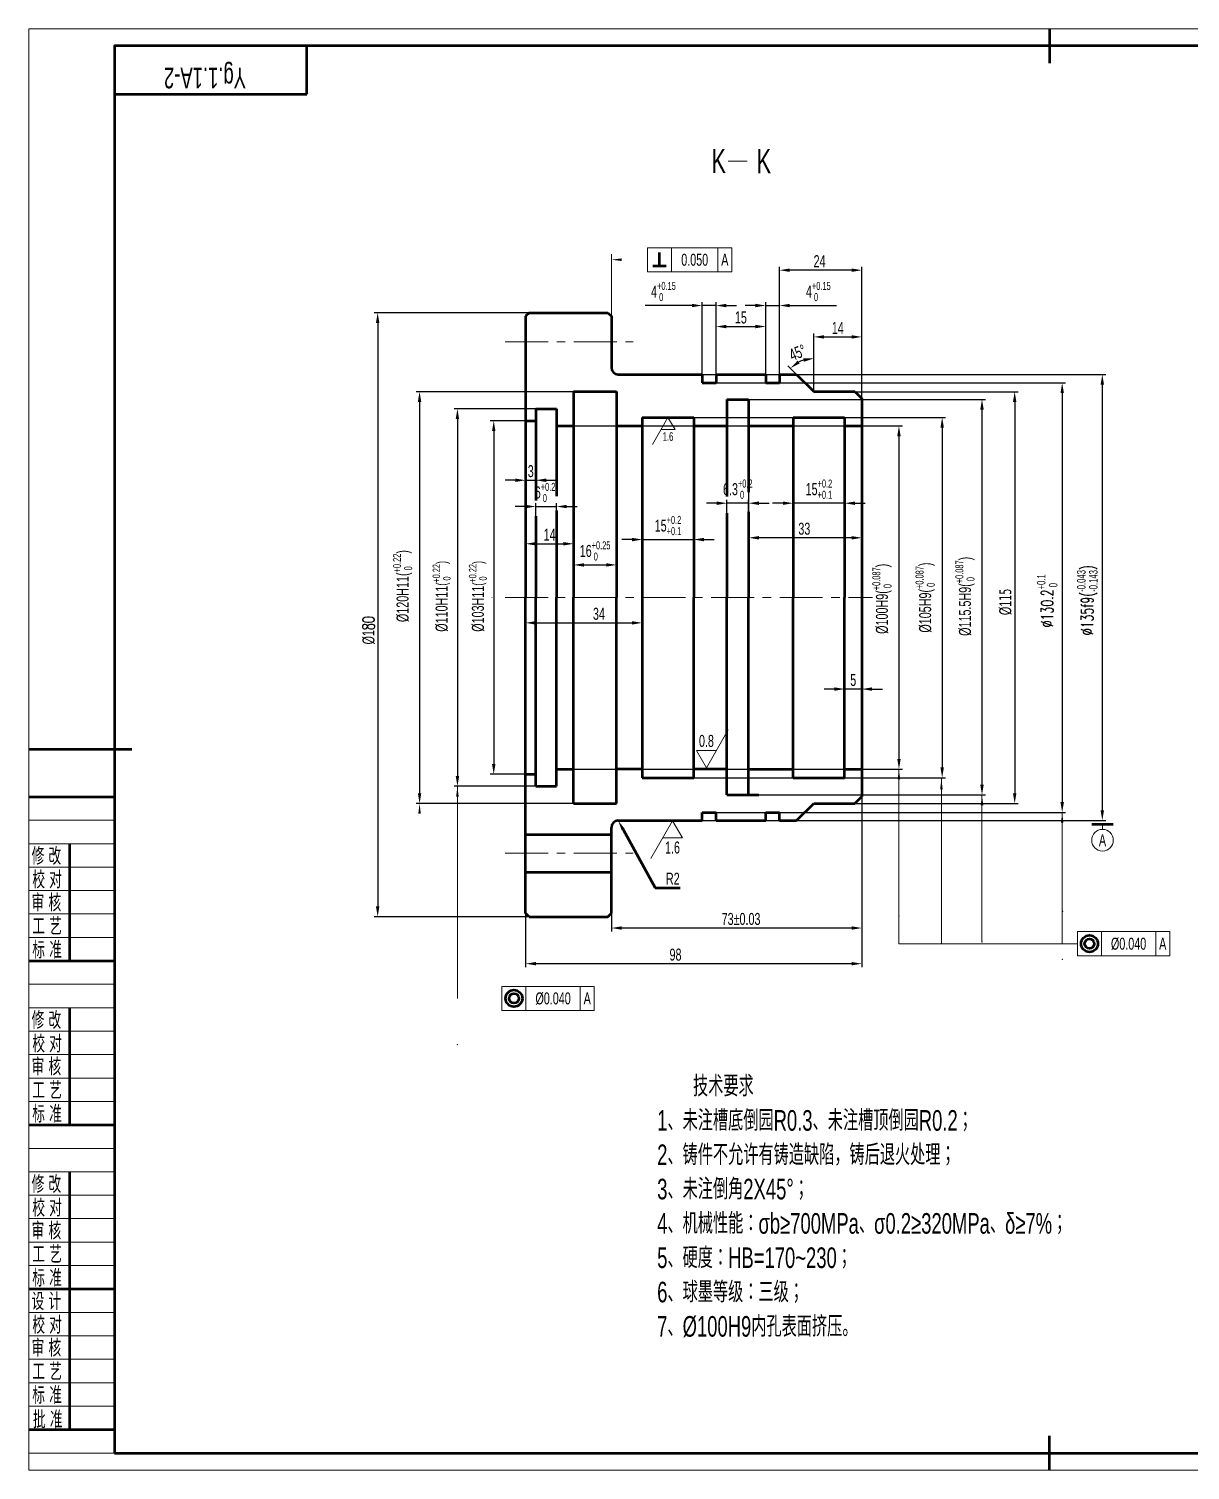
# Model space of a CAD drawing. Extents: x -200 to 395, y -5 to 415.
# Drawn here: x -200 to 138.5, y -5 to 415 of the extents above; entities that cross this region are included whole.
import ezdxf
from ezdxf.enums import TextEntityAlignment as Align

# ---------------------------------------------------------------- set-up
doc = ezdxf.new("R2010")
doc.units = 0
doc.header["$LTSCALE"] = 10
doc.header["$MEASUREMENT"] = 0
doc.linetypes.add('G', pattern=[2, 1.25, -0.25, 0.25, -0.25])
doc.layers.get('0').update_dxf_attribs({"linetype": 'CONTINUOUS', "lineweight": 53})
doc.layers.get('Defpoints').update_dxf_attribs({"linetype": 'CONTINUOUS', "lineweight": 53})
for name, color, linetype, lineweight in [('01', 7, 'CONTINUOUS', 53), ('02', 1, 'CONTINUOUS', 20), ('03C', 3, 'CONTINUOUS', 20), ('05', 4, 'G', 20), ('11', 3, 'CONTINUOUS', 20), ('画图基本层', 7, 'CONTINUOUS', 53)]:
    doc.layers.add(name, color=color, linetype=linetype, lineweight=lineweight)
doc.styles.add('INTECAD', font='GBTXT', dxfattribs={"width": 0.67, "bigfont": 'INTECAD'})
doc.styles.get("Standard").update_dxf_attribs({"font": 'GBTXT', "width": 0.67, "bigfont": 'INTECAD'})
doc.dimstyles.new('INTE', dxfattribs={"dimtxt": 3.5, "dimasz": 3, "dimexe": 1, "dimexo": 0, "dimgap": 1, "dimtad": 0, "dimdec": 4, "dimdsep": 46, "dimtxsty": 'Standard', "dimcen": 0, "dimclrd": 1, "dimclre": 1, "dimclrt": 3, "dimadec": 0, "dimazin": 0, "dimtfac": 1, "dimtdec": 4, "dimtix": 1, "dimtmove": 0, "dimatfit": 0, "dimfxl": 0, "dimtvp": 0.75, "dimtolj": 1, "dimtzin": 0, "dimarcsym": 0})

# ---------------------------------------------------------------- blocks, each defined once
blk = doc.blocks.new('D_H_D_H')
at = {"layer": '01'}
for p, q in [((56, -14), (56, 0)), ((0, -14), (56, -14))]:
    blk.add_line(p, q, dxfattribs=at)
blk = doc.blocks.new('*D4')
at = {"color": 1, "lineweight": -2}
for p, q in [((9.81, 307.02), (78.84, 307.02)), ((77.84, 304.02), (77.84, 194.77)), ((6.51, 191.77), (78.84, 191.77))]:
    blk.add_line(p, q, dxfattribs=at)
at = {"color": 1}
for points in [[(77.34, 304.02), (78.34, 304.02), (77.84, 307.02)], [(77.34, 194.77), (78.34, 194.77), (77.84, 191.77)]]:
    blk.add_solid(points, dxfattribs=at)
at = {"layer": 'Defpoints', "color": 0}
for p in [(9.81, 307.02), (6.51, 191.77), (77.84, 191.77)]:
    blk.add_point(p, dxfattribs=at)
at = {"color": 3, "insert": (72.88, 249.63), "char_height": 3.5, "attachment_point": 5, "rotation": 90}
blk.add_mtext('\\A1;%%C{115.5H9(}{\\H2.333450;\\S+0.087^  0    ;})', dxfattribs=at)
blk = doc.blocks.new('*D5')
at = {"color": 1, "lineweight": -2}
for p, q in [((-55.19, 300.77), (-65.48, 300.77)), ((-64.48, 297.77), (-64.48, 200.77)), ((-55.19, 197.77), (-65.48, 197.77))]:
    blk.add_line(p, q, dxfattribs=at)
at = {"color": 1}
for points in [[(-64.98, 297.77), (-63.98, 297.77), (-64.48, 300.77)], [(-64.98, 200.77), (-63.98, 200.77), (-64.48, 197.77)]]:
    blk.add_solid(points, dxfattribs=at)
at = {"layer": 'Defpoints', "color": 0}
for p in [(-55.19, 300.77), (-64.48, 197.77), (-55.19, 197.77)]:
    blk.add_point(p, dxfattribs=at)
at = {"color": 3, "insert": (-69.08, 249.63), "char_height": 3.5, "attachment_point": 5, "rotation": 90}
blk.add_mtext('\\A1;%%C103H11{\\H0.875x;(\\H0.7143x;\\S+0.22^  0   ;\\H1.4x;)}', dxfattribs=at)
blk = doc.blocks.new('*D6')
at = {"color": 1, "lineweight": -2}
for p, q in [((-52.19, 304.27), (-76.06, 304.27)), ((-75.06, 301.27), (-75.06, 197.27)), ((-52.19, 194.27), (-76.06, 194.27))]:
    blk.add_line(p, q, dxfattribs=at)
at = {"color": 1}
for points in [[(-75.56, 301.27), (-74.56, 301.27), (-75.06, 304.27)], [(-75.56, 197.27), (-74.56, 197.27), (-75.06, 194.27)]]:
    blk.add_solid(points, dxfattribs=at)
at = {"layer": 'Defpoints', "color": 0}
for p in [(-52.19, 304.27), (-75.06, 194.27), (-52.19, 194.27)]:
    blk.add_point(p, dxfattribs=at)
at = {"color": 3, "insert": (-79.66, 249.63), "char_height": 3.5, "attachment_point": 5, "rotation": 90}
blk.add_mtext('\\A1;%%C110H11{\\H0.875x;(\\H0.7143x;\\S+0.22^  0   ;\\H1.4x;)}', dxfattribs=at)
blk = doc.blocks.new('*D7')
at = {"color": 1, "lineweight": -2}
for p, q in [((-41.19, 309.27), (-87.1, 309.27)), ((-86.1, 306.27), (-86.1, 192.27)), ((-41.19, 189.27), (-87.1, 189.27))]:
    blk.add_line(p, q, dxfattribs=at)
at = {"color": 1}
for points in [[(-86.6, 306.27), (-85.6, 306.27), (-86.1, 309.27)], [(-86.6, 192.27), (-85.6, 192.27), (-86.1, 189.27)]]:
    blk.add_solid(points, dxfattribs=at)
at = {"layer": 'Defpoints', "color": 0}
for p in [(-41.19, 309.27), (-86.1, 189.27), (-41.19, 189.27)]:
    blk.add_point(p, dxfattribs=at)
at = {"color": 3, "insert": (-91.06, 252.62), "char_height": 3.5, "attachment_point": 5, "rotation": 90}
blk.add_mtext('\\A1;%%C{120H11(}{\\H2.333450;\\S+0.22^  0   ;})', dxfattribs=at)
blk = doc.blocks.new('*D8')
at = {"color": 1, "lineweight": -2}
for p, q in [((42.81, 179.27), (42.81, 141.59)), ((-55.19, 157.27), (-55.19, 141.59)), ((39.81, 142.59), (-52.19, 142.59))]:
    blk.add_line(p, q, dxfattribs=at)
at = {"color": 1}
for points in [[(-52.19, 143.09), (-52.19, 142.09), (-55.19, 142.59)], [(39.81, 143.09), (39.81, 142.09), (42.81, 142.59)]]:
    blk.add_solid(points, dxfattribs=at)
at = {"layer": 'Defpoints', "color": 0}
for p in [(42.81, 179.27), (-55.19, 157.27), (-55.19, 142.59)]:
    blk.add_point(p, dxfattribs=at)
at = {"color": 3, "insert": (-11.49, 145.21), "char_height": 3.5, "attachment_point": 5}
blk.add_mtext('\\A1;98', dxfattribs=at)
blk = doc.blocks.new('ROUGH0', base_point=(92.79, 107.51))
at = {"layer": '11'}
for p, q in [((97.79, 110.4), (92.79, 107.51)), ((97.79, 110.4), (97.79, 104.63)), ((92.79, 107.51), (103.79, 101.16))]:
    blk.add_line(p, q, dxfattribs=at)
blk = doc.blocks.new('*U10', base_point=(92.79, 107.51))
at = {"layer": '11', "rotation": 270}
blk.add_blockref('ROUGH0', (92.79, 107.51), dxfattribs=at)
at = {"layer": '11', "style": 'INTECAD', "width": 0.67}
blk.add_text('1.6', height=3.5, dxfattribs=at).set_placement((92.79, 99.71), align=Align.MIDDLE_CENTER)
blk = doc.blocks.new('*D11')
at = {"color": 1, "lineweight": -2}
for p, q in [((-55.19, 331.27), (-55.19, 282.46)), ((-52.19, 304.27), (-52.19, 282.46)), ((-58.19, 283.46), (-61.19, 283.46)), ((-55.19, 283.46), (-52.19, 283.46)), ((-49.19, 283.46), (-46.19, 283.46))]:
    blk.add_line(p, q, dxfattribs=at)
at = {"color": 1}
for points in [[(-58.19, 283.96), (-58.19, 282.96), (-55.19, 283.46)], [(-49.19, 283.96), (-49.19, 282.96), (-52.19, 283.46)]]:
    blk.add_solid(points, dxfattribs=at)
at = {"layer": 'Defpoints', "color": 0}
for p in [(-55.19, 331.27), (-52.19, 304.27), (-52.19, 283.46)]:
    blk.add_point(p, dxfattribs=at)
at = {"color": 3, "insert": (-53.69, 286.09), "char_height": 3.5, "attachment_point": 5}
blk.add_mtext('\\A1;3', dxfattribs=at)
blk = doc.blocks.new('*D12')
at = {"color": 1, "lineweight": -2}
for p, q in [((-55.24, 275.8), (-58.24, 275.8)), ((-52.24, 270.44), (-52.24, 276.8)), ((-52.24, 275.8), (-46.19, 275.8)), ((-46.19, 271.95), (-46.19, 276.8)), ((-43.19, 275.8), (-40.19, 275.8))]:
    blk.add_line(p, q, dxfattribs=at)
at = {"color": 1}
for points in [[(-55.24, 276.3), (-55.24, 275.3), (-52.24, 275.8)], [(-43.19, 276.3), (-43.19, 275.3), (-46.19, 275.8)]]:
    blk.add_solid(points, dxfattribs=at)
at = {"layer": 'Defpoints', "color": 0}
for p in [(-46.19, 275.8), (-52.24, 270.44), (-46.19, 271.95)]:
    blk.add_point(p, dxfattribs=at)
at = {"color": 3, "insert": (-49.22, 279.89), "char_height": 3.5, "attachment_point": 5}
blk.add_mtext('\\A1;{6}{\\H2.333450;\\S+0.2 ^  0;}', dxfattribs=at)
blk = doc.blocks.new('*D13')
at = {"color": 1, "lineweight": -2}
for p, q in [((-55.19, 331.27), (-55.19, 263.95)), ((-41.19, 301.77), (-41.19, 263.95)), ((-52.19, 264.95), (-44.19, 264.95))]:
    blk.add_line(p, q, dxfattribs=at)
at = {"color": 1}
for points in [[(-52.19, 265.45), (-52.19, 264.45), (-55.19, 264.95)], [(-44.19, 265.45), (-44.19, 264.45), (-41.19, 264.95)]]:
    blk.add_solid(points, dxfattribs=at)
at = {"layer": 'Defpoints', "color": 0}
for p in [(-55.19, 331.27), (-41.19, 301.77), (-41.19, 264.95)]:
    blk.add_point(p, dxfattribs=at)
at = {"color": 3, "insert": (-48.19, 267.58), "char_height": 3.5, "attachment_point": 5}
blk.add_mtext('\\A1;14', dxfattribs=at)
blk = doc.blocks.new('*D14')
at = {"color": 1, "lineweight": -2}
for p, q in [((-21.19, 301.77), (-21.19, 265.18)), ((-6.19, 301.77), (-6.19, 265.18)), ((-24.19, 266.18), (-27.19, 266.18)), ((-21.19, 266.18), (-6.19, 266.18)), ((-3.19, 266.18), (-0.19, 266.18))]:
    blk.add_line(p, q, dxfattribs=at)
at = {"color": 1}
for points in [[(-24.19, 266.68), (-24.19, 265.68), (-21.19, 266.18)], [(-3.19, 266.68), (-3.19, 265.68), (-6.19, 266.18)]]:
    blk.add_solid(points, dxfattribs=at)
at = {"layer": 'Defpoints', "color": 0}
for p in [(-21.19, 301.77), (-6.19, 301.77), (-6.19, 266.18)]:
    blk.add_point(p, dxfattribs=at)
at = {"color": 3, "insert": (-13.69, 270.26), "char_height": 3.5, "attachment_point": 5}
blk.add_mtext('\\A1;{15}{\\H2.333450;\\S+0.2^ +0.1;}', dxfattribs=at)
blk = doc.blocks.new('*U15', base_point=(89.18, 212.51))
at = {"layer": '11', "xscale": 0.7142857143, "yscale": 0.7142857143, "rotation": 270}
blk.add_blockref('ROUGH0', (89.18, 212.51), dxfattribs=at)
at = {"layer": '11', "style": 'INTECAD', "width": 0.67}
blk.add_text('1.6', height=2.5, dxfattribs=at).set_placement((89.18, 206.94), align=Align.MIDDLE_CENTER)
blk = doc.blocks.new('*U16', base_point=(185.66, 104.51))
at = {"layer": '01'}
blk.add_line((188.81, 105.91), (182.51, 105.91), dxfattribs=at)
at = {"layer": '02'}
blk.add_line((185.66, 105.91), (185.66, 104.51), dxfattribs=at)
blk.add_circle((185.66, 101.36), 3.15, dxfattribs=at)
at = {"layer": '11', "style": 'INTECAD', "width": 0.67}
blk.add_text('A', height=3.5, dxfattribs=at).set_placement((185.66, 101.36), align=Align.MIDDLE)
blk = doc.blocks.new('*U18', base_point=(160.46, 124.48))
at = {"layer": '02'}
blk.add_line((160.46, 81.66), (160.46, 124.48), dxfattribs=at)
blk.add_lwpolyline([(160.46, 121.48, 0.75, 0, 0), (160.46, 124.48, 0, 0, 0)], format="xyseb", dxfattribs=at)
blk.add_point((160.46, 81.66), dxfattribs=at)
blk = doc.blocks.new('*U19', base_point=(151.25, 129.68))
at = {"layer": '02'}
blk.add_line((151.25, 81.66), (151.25, 129.68), dxfattribs=at)
blk.add_lwpolyline([(151.25, 126.68, 0.75, 0, 0), (151.25, 129.68, 0, 0, 0)], format="xyseb", dxfattribs=at)
blk.add_point((151.25, 81.66), dxfattribs=at)
blk = doc.blocks.new('*D20')
at = {"color": 1, "lineweight": -2}
for p, q in [((-54.19, 332.27), (-99.31, 332.27)), ((-98.31, 329.27), (-98.31, 159.27)), ((-54.19, 156.27), (-99.31, 156.27))]:
    blk.add_line(p, q, dxfattribs=at)
at = {"color": 1}
for points in [[(-98.81, 329.27), (-97.81, 329.27), (-98.31, 332.27)], [(-98.81, 159.27), (-97.81, 159.27), (-98.31, 156.27)]]:
    blk.add_solid(points, dxfattribs=at)
at = {"layer": 'Defpoints', "color": 0}
for p in [(-54.19, 332.27), (-98.31, 156.27), (-54.19, 156.27)]:
    blk.add_point(p, dxfattribs=at)
at = {"color": 3, "insert": (-100.94, 239.72), "char_height": 3.5, "attachment_point": 5, "rotation": 90}
blk.add_mtext('\\A1;%%C1{\\Ftxt.shx|c0;80}', dxfattribs=at)
blk = doc.blocks.new('*D21')
at = {"color": 1, "lineweight": -2}
for p, q in [((42.81, 191.27), (42.81, 151.98)), ((-30.19, 157.27), (-30.19, 151.98)), ((39.81, 152.98), (-27.19, 152.98))]:
    blk.add_line(p, q, dxfattribs=at)
at = {"color": 1}
for points in [[(-27.19, 153.48), (-27.19, 152.48), (-30.19, 152.98)], [(39.81, 153.48), (39.81, 152.48), (42.81, 152.98)]]:
    blk.add_solid(points, dxfattribs=at)
at = {"layer": 'Defpoints', "color": 0}
for p in [(42.81, 191.27), (-30.19, 157.27), (-30.19, 152.98)]:
    blk.add_point(p, dxfattribs=at)
at = {"color": 3, "insert": (7.61, 155.6), "char_height": 3.5, "attachment_point": 5}
blk.add_mtext('\\A1;73±0.03', dxfattribs=at)
blk = doc.blocks.new('*D23')
at = {"color": 1, "lineweight": -2}
for p, q in [((-41.19, 299.27), (54.64, 299.27)), ((53.64, 296.27), (53.64, 202.27)), ((-41.19, 199.27), (54.64, 199.27))]:
    blk.add_line(p, q, dxfattribs=at)
at = {"color": 1}
for points in [[(53.14, 296.27), (54.14, 296.27), (53.64, 299.27)], [(53.14, 202.27), (54.14, 202.27), (53.64, 199.27)]]:
    blk.add_solid(points, dxfattribs=at)
at = {"layer": 'Defpoints', "color": 0}
for p in [(-41.19, 299.27), (-41.19, 199.27), (53.64, 199.27)]:
    blk.add_point(p, dxfattribs=at)
at = {"color": 3, "insert": (48.68, 248.91), "char_height": 3.5, "attachment_point": 5, "rotation": 90}
blk.add_mtext('\\A1;%%C{100H9(}{\\H2.333450;\\S+0.087^  0    ;})', dxfattribs=at)
blk = doc.blocks.new('*D24')
at = {"color": 1, "lineweight": -2}
for p, q in [((28.81, 309.27), (88.37, 309.27)), ((87.37, 306.27), (87.37, 192.27)), ((28.81, 189.27), (88.37, 189.27))]:
    blk.add_line(p, q, dxfattribs=at)
at = {"color": 1}
for points in [[(86.87, 306.27), (87.87, 306.27), (87.37, 309.27)], [(86.87, 192.27), (87.87, 192.27), (87.37, 189.27)]]:
    blk.add_solid(points, dxfattribs=at)
at = {"layer": 'Defpoints', "color": 0}
for p in [(28.81, 309.27), (28.81, 189.27), (87.37, 189.27)]:
    blk.add_point(p, dxfattribs=at)
at = {"color": 3, "insert": (84.68, 248.02), "char_height": 3.5, "attachment_point": 5, "rotation": 90}
blk.add_mtext('\\A1;%%C1{\\fTahoma|b0|i0|c0|p32;15}', dxfattribs=at)
blk = doc.blocks.new('*D25')
at = {"color": 1, "lineweight": -2}
for p, q in [((-3.69, 311.87), (102.22, 311.87)), ((101.22, 308.87), (101.22, 189.67)), ((-3.69, 186.67), (102.22, 186.67))]:
    blk.add_line(p, q, dxfattribs=at)
at = {"color": 1}
for points in [[(100.72, 308.87), (101.72, 308.87), (101.22, 311.87)], [(100.72, 189.67), (101.72, 189.67), (101.22, 186.67)]]:
    blk.add_solid(points, dxfattribs=at)
at = {"layer": 'Defpoints', "color": 0}
for p in [(-3.69, 311.87), (-3.69, 186.67), (101.22, 186.67)]:
    blk.add_point(p, dxfattribs=at)
at = {"color": 3, "insert": (96.84, 248.33), "char_height": 3.5, "attachment_point": 5, "rotation": 90}
blk.add_mtext('\\A1;{\\Ftxt.shx|c0;%%C130.2\\Fgbtxt.shx,intecad.shx|c0;\\H0.7143x;\\S+0.1^  0;}', dxfattribs=at)
blk = doc.blocks.new('*D26')
at = {"color": 1, "lineweight": -2}
for p, q in [((-14.19, 314.27), (113.91, 314.27)), ((112.91, 311.27), (112.91, 187.27)), ((-14.19, 184.27), (113.91, 184.27))]:
    blk.add_line(p, q, dxfattribs=at)
at = {"color": 1}
for points in [[(112.41, 311.27), (113.41, 311.27), (112.91, 314.27)], [(112.41, 187.27), (113.41, 187.27), (112.91, 184.27)]]:
    blk.add_solid(points, dxfattribs=at)
at = {"layer": 'Defpoints', "color": 0}
for p in [(-14.19, 314.27), (-14.19, 184.27), (112.91, 184.27)]:
    blk.add_point(p, dxfattribs=at)
at = {"color": 3, "insert": (108.54, 248.49), "char_height": 3.5, "attachment_point": 5, "rotation": 90}
blk.add_mtext('\\A1;{\\Ftxt.shx|c0;%%C135f9(\\Fgbtxt.shx,intecad.shx|c0;\\H0.7143x;\\S-0.043^ -0.143;\\Ftxt.shx|c0;\\H1.4x;)}', dxfattribs=at)
blk = doc.blocks.new('*D27')
at = {"color": 1, "lineweight": -2}
for p, q in [((-55.19, 157.27), (-55.19, 242.9)), ((-52.19, 241.9), (-24.19, 241.9)), ((-21.19, 196.77), (-21.19, 242.9))]:
    blk.add_line(p, q, dxfattribs=at)
at = {"color": 1}
for points in [[(-52.19, 242.4), (-52.19, 241.4), (-55.19, 241.9)], [(-24.19, 242.4), (-24.19, 241.4), (-21.19, 241.9)]]:
    blk.add_solid(points, dxfattribs=at)
at = {"layer": 'Defpoints', "color": 0}
for p in [(-21.19, 241.9), (-21.19, 196.77), (-55.19, 157.27)]:
    blk.add_point(p, dxfattribs=at)
at = {"color": 3, "insert": (-33.82, 244.52), "char_height": 3.5, "attachment_point": 5}
blk.add_mtext('\\A1;34', dxfattribs=at)
blk = doc.blocks.new('*D28')
at = {"color": 1, "lineweight": -2}
for p, q in [((42.81, 254.33), (42.81, 221.61)), ((37.81, 248.83), (37.81, 221.61)), ((34.81, 222.61), (31.81, 222.61)), ((42.81, 222.61), (37.81, 222.61)), ((45.81, 222.61), (48.81, 222.61))]:
    blk.add_line(p, q, dxfattribs=at)
at = {"color": 1}
for points in [[(34.81, 223.11), (34.81, 222.11), (37.81, 222.61)], [(45.81, 223.11), (45.81, 222.11), (42.81, 222.61)]]:
    blk.add_solid(points, dxfattribs=at)
at = {"layer": 'Defpoints', "color": 0}
for p in [(42.81, 254.33), (37.81, 248.83), (37.81, 222.61)]:
    blk.add_point(p, dxfattribs=at)
at = {"color": 3, "insert": (40.31, 225.23), "char_height": 3.5, "attachment_point": 5}
blk.add_mtext('\\A1;5', dxfattribs=at)
blk = doc.blocks.new('*D29')
at = {"color": 1, "lineweight": -2}
for p, q in [((22.81, 301.77), (22.81, 275.77)), ((37.81, 301.77), (37.81, 275.77)), ((19.81, 276.77), (16.81, 276.77)), ((37.81, 276.77), (22.81, 276.77)), ((40.81, 276.77), (43.81, 276.77))]:
    blk.add_line(p, q, dxfattribs=at)
at = {"color": 1}
for points in [[(19.81, 277.27), (19.81, 276.27), (22.81, 276.77)], [(40.81, 277.27), (40.81, 276.27), (37.81, 276.77)]]:
    blk.add_solid(points, dxfattribs=at)
at = {"layer": 'Defpoints', "color": 0}
for p in [(22.81, 301.77), (37.81, 301.77), (22.81, 276.77)]:
    blk.add_point(p, dxfattribs=at)
at = {"color": 3, "insert": (30.31, 280.86), "char_height": 3.5, "attachment_point": 5}
blk.add_mtext('\\A1;{15}{\\H2.333450;\\S+0.2^ +0.1;}', dxfattribs=at)
blk = doc.blocks.new('*D30')
at = {"color": 1, "lineweight": -2}
for p, q in [((42.81, 307.27), (42.81, 265.69)), ((9.81, 301.77), (9.81, 265.69)), ((39.81, 266.69), (12.81, 266.69))]:
    blk.add_line(p, q, dxfattribs=at)
at = {"color": 1}
for points in [[(12.81, 267.19), (12.81, 266.19), (9.81, 266.69)], [(39.81, 267.19), (39.81, 266.19), (42.81, 266.69)]]:
    blk.add_solid(points, dxfattribs=at)
at = {"layer": 'Defpoints', "color": 0}
for p in [(42.81, 307.27), (9.81, 301.77), (9.81, 266.69)]:
    blk.add_point(p, dxfattribs=at)
at = {"color": 3, "insert": (26.05, 269.32), "char_height": 3.5, "attachment_point": 5}
blk.add_mtext('\\A1;33', dxfattribs=at)
blk = doc.blocks.new('*D31')
at = {"color": 1, "lineweight": -2}
for p, q in [((3.51, 272.92), (3.51, 277.77)), ((9.81, 271.92), (9.81, 277.77)), ((0.51, 276.77), (-2.49, 276.77)), ((9.81, 276.77), (3.51, 276.77)), ((12.81, 276.77), (15.81, 276.77))]:
    blk.add_line(p, q, dxfattribs=at)
at = {"color": 1}
for points in [[(0.51, 277.27), (0.51, 276.27), (3.51, 276.77)], [(12.81, 277.27), (12.81, 276.27), (9.81, 276.77)]]:
    blk.add_solid(points, dxfattribs=at)
at = {"layer": 'Defpoints', "color": 0}
for p in [(3.51, 276.77), (3.51, 272.92), (9.81, 271.92)]:
    blk.add_point(p, dxfattribs=at)
at = {"color": 3, "insert": (6.66, 280.86), "char_height": 3.5, "attachment_point": 5}
blk.add_mtext('\\A1;{6.3}{\\H2.333450;\\S+0.2^  0;}', dxfattribs=at)
blk = doc.blocks.new('*D32')
at = {"color": 1, "lineweight": -2}
for p, q in [((-6.69, 334.37), (-20.33, 334.37)), ((-3.69, 314.27), (-3.69, 335.37)), ((0.31, 334.37), (-3.69, 334.37)), ((0.31, 314.27), (0.31, 335.37)), ((3.31, 334.37), (6.31, 334.37))]:
    blk.add_line(p, q, dxfattribs=at)
at = {"color": 1}
for points in [[(-6.69, 334.87), (-6.69, 333.87), (-3.69, 334.37)], [(3.31, 334.87), (3.31, 333.87), (0.31, 334.37)]]:
    blk.add_solid(points, dxfattribs=at)
at = {"layer": 'Defpoints', "color": 0}
for p in [(0.31, 334.37), (-3.69, 314.27), (0.31, 314.27)]:
    blk.add_point(p, dxfattribs=at)
at = {"color": 3, "insert": (-15.01, 338.45), "char_height": 3.5, "attachment_point": 5}
blk.add_mtext('\\A1;{4}{\\H2.333450;\\S+0.15^  0;}', dxfattribs=at)
blk = doc.blocks.new('*D33')
at = {"color": 1, "lineweight": -2}
for p, q in [((0.31, 314.27), (0.31, 329.25)), ((3.31, 328.25), (11.81, 328.25)), ((14.81, 314.27), (14.81, 329.25))]:
    blk.add_line(p, q, dxfattribs=at)
at = {"color": 1}
for points in [[(3.31, 328.75), (3.31, 327.75), (0.31, 328.25)], [(11.81, 328.75), (11.81, 327.75), (14.81, 328.25)]]:
    blk.add_solid(points, dxfattribs=at)
at = {"layer": 'Defpoints', "color": 0}
for p in [(14.81, 328.25), (0.31, 314.27), (14.81, 314.27)]:
    blk.add_point(p, dxfattribs=at)
at = {"color": 3, "insert": (7.56, 330.87), "char_height": 3.5, "attachment_point": 5}
blk.add_mtext('\\A1;15', dxfattribs=at)
blk = doc.blocks.new('*D34')
at = {"color": 1, "lineweight": -2}
for p, q in [((11.81, 334.37), (8.81, 334.37)), ((14.81, 314.27), (14.81, 335.37)), ((14.81, 334.37), (18.81, 334.37)), ((18.81, 314.27), (18.81, 335.37)), ((21.81, 334.37), (35.45, 334.37))]:
    blk.add_line(p, q, dxfattribs=at)
at = {"color": 1}
for points in [[(11.81, 334.87), (11.81, 333.87), (14.81, 334.37)], [(21.81, 334.87), (21.81, 333.87), (18.81, 334.37)]]:
    blk.add_solid(points, dxfattribs=at)
at = {"layer": 'Defpoints', "color": 0}
for p in [(18.81, 334.37), (14.81, 314.27), (18.81, 314.27)]:
    blk.add_point(p, dxfattribs=at)
at = {"color": 3, "insert": (30.13, 338.45), "char_height": 3.5, "attachment_point": 5}
blk.add_mtext('\\A1;{4}{\\H2.333450;\\S+0.15^  0;}', dxfattribs=at)
blk = doc.blocks.new('*D35')
at = {"color": 1, "lineweight": -2}
for p, q in [((28.81, 309.27), (28.81, 326.22)), ((31.81, 325.22), (39.81, 325.22)), ((42.81, 309.27), (42.81, 326.22))]:
    blk.add_line(p, q, dxfattribs=at)
at = {"color": 1}
for points in [[(31.81, 325.72), (31.81, 324.72), (28.81, 325.22)], [(39.81, 325.72), (39.81, 324.72), (42.81, 325.22)]]:
    blk.add_solid(points, dxfattribs=at)
at = {"layer": 'Defpoints', "color": 0}
for p in [(42.81, 325.22), (28.81, 309.27), (42.81, 309.27)]:
    blk.add_point(p, dxfattribs=at)
at = {"color": 3, "insert": (35.81, 327.85), "char_height": 3.5, "attachment_point": 5}
blk.add_mtext('\\A1;14', dxfattribs=at)
blk = doc.blocks.new('*D36')
at = {"color": 1, "lineweight": -2}
for p, q in [((18.81, 314.27), (18.81, 345.66)), ((39.81, 344.66), (21.81, 344.66)), ((42.81, 307.27), (42.81, 345.66))]:
    blk.add_line(p, q, dxfattribs=at)
at = {"color": 1}
for points in [[(21.81, 345.16), (21.81, 344.16), (18.81, 344.66)], [(39.81, 345.16), (39.81, 344.16), (42.81, 344.66)]]:
    blk.add_solid(points, dxfattribs=at)
at = {"layer": 'Defpoints', "color": 0}
for p in [(18.81, 344.66), (18.81, 314.27), (42.81, 307.27)]:
    blk.add_point(p, dxfattribs=at)
at = {"color": 3, "insert": (30.49, 347.29), "char_height": 3.5, "attachment_point": 5}
blk.add_mtext('\\A1;24', dxfattribs=at)
blk = doc.blocks.new('*D37')
at = {"color": 1, "lineweight": -2}
blk.add_line((23.81, 314.27), (21.26, 316.83), dxfattribs=at)
blk.add_arc((28.81, 309.27), 9.68, 107.8222, 117.1778, dxfattribs=at)
at = {"color": 1}
for points in [[(24.68, 317.48), (24.09, 318.29), (21.96, 316.12)], [(25.77, 318.98), (25.92, 318), (28.81, 318.95)]]:
    blk.add_solid(points, dxfattribs=at)
at = {"layer": 'Defpoints', "color": 0}
for p in [(28.81, 323.6), (26.3, 318.62), (23.81, 314.27), (28.81, 309.27), (28.81, 309.27)]:
    blk.add_point(p, dxfattribs=at)
at = {"color": 3, "insert": (24.1, 320.64), "char_height": 3.5, "attachment_point": 5, "rotation": 22.5}
blk.add_mtext('\\A1;45°', dxfattribs=at)
blk = doc.blocks.new('SPSYM7', base_point=(61.69, 268.15))
at = {"layer": '01'}
for p, q in [((62.69, 268.65), (62.69, 269.75)), ((62.14, 268.65), (63.24, 268.65))]:
    blk.add_line(p, q, dxfattribs=at)
blk = doc.blocks.new('*U39', base_point=(61.69, 271.65))
at = {"layer": '02'}
for p, q in [((79.24, 268.15), (79.24, 275.15)), ((92.71, 268.15), (92.71, 275.15))]:
    blk.add_line(p, q, dxfattribs=at)
blk.add_lwpolyline([(72.24, 268.15), (72.24, 275.15), (96.81, 275.15), (96.81, 268.15)], close=True, dxfattribs=at)
blk.add_lwpolyline([(72.24, 271.65, 0, 0, 0), (61.69, 271.65, 0, 0, 0), (61.69, 271.65, 0, 0.75, 0), (64.69, 271.65, 0.75, 0.75, 0)], format="xyseb", dxfattribs=at)
at = {"layer": '01', "xscale": 3.5, "yscale": 3.5}
blk.add_blockref('SPSYM7', (72.24, 268.15), dxfattribs=at)
at = {"layer": '11', "width": 0.67}
for s, p in [('0.050', (85.98, 271.65)), ('A', (94.76, 271.65))]:
    blk.add_text(s, height=3.5, dxfattribs=at).set_placement(p, align=Align.MIDDLE)
blk = doc.blocks.new('*U42', base_point=(90.36, 132.51))
at = {"layer": '11', "rotation": 90}
blk.add_blockref('ROUGH0', (90.36, 132.51), dxfattribs=at)
at = {"layer": '11', "width": 0.67}
blk.add_text('0.8', height=3.5, dxfattribs=at).set_placement((90.36, 140.31), align=Align.MIDDLE_CENTER)
blk = doc.blocks.new('*U44', base_point=(109.61, 269.46))
at = {"layer": '11', "width": 0.67}
blk.add_text('K', height=7, dxfattribs=at).set_placement((109.61, 269.46))
blk = doc.blocks.new('*D45')
at = {"color": 1, "lineweight": -2}
for p, q in [((-41.19, 254.92), (-41.19, 259.78)), ((-38.19, 258.78), (-31.69, 258.78)), ((-28.69, 254.92), (-28.69, 259.78))]:
    blk.add_line(p, q, dxfattribs=at)
at = {"color": 1}
for points in [[(-38.19, 259.28), (-38.19, 258.28), (-41.19, 258.78)], [(-31.69, 259.28), (-31.69, 258.28), (-28.69, 258.78)]]:
    blk.add_solid(points, dxfattribs=at)
at = {"layer": 'Defpoints', "color": 0}
for p in [(-28.69, 258.78), (-41.19, 254.92), (-28.69, 254.92)]:
    blk.add_point(p, dxfattribs=at)
at = {"color": 3, "insert": (-34.94, 262.86), "char_height": 3.5, "attachment_point": 5}
blk.add_mtext('\\A1;{16}{\\H2.333450;\\S+0.25^  0;}', dxfattribs=at)
blk = doc.blocks.new('*D46')
at = {"layer": '01', "color": 1, "lineweight": -2}
for p, q in [((-6.19, 301.77), (67.23, 301.77)), ((66.23, 298.77), (66.23, 199.77)), ((-6.19, 196.77), (67.23, 196.77))]:
    blk.add_line(p, q, dxfattribs=at)
at = {"layer": '01', "color": 1}
for points in [[(65.73, 298.77), (66.73, 298.77), (66.23, 301.77)], [(65.73, 199.77), (66.73, 199.77), (66.23, 196.77)]]:
    blk.add_solid(points, dxfattribs=at)
at = {"layer": 'Defpoints', "color": 0}
for p in [(-6.19, 301.77), (-6.19, 196.77), (66.23, 196.77)]:
    blk.add_point(p, dxfattribs=at)
at = {"layer": '01', "color": 3, "insert": (61.27, 249.27), "char_height": 3.5, "attachment_point": 5, "rotation": 90}
blk.add_mtext('\\A1;%%C{105H9(}{\\H2.333450;\\S+0.087^  0    ;})', dxfattribs=at)
blk = doc.blocks.new('Z_Z_Z')
at = {"layer": '02'}
for p, q in [((-25, 184.39), (0, 184.39)), ((-25, 177.56), (0, 177.56)), ((-25, 170.73), (0, 170.73)), ((-25, 163.9), (0, 163.9)), ((-25, 157.07), (0, 157.07)), ((-25, 150.24), (0, 150.24)), ((-25, 136.59), (0, 136.59)), ((-25, 129.76), (0, 129.76)), ((-25, 122.93), (0, 122.93)), ((-25, 116.1), (0, 116.1)), ((-25, 109.27), (0, 109.27)), ((-25, 102.44), (0, 102.44)), ((-25, 88.78), (0, 88.78)), ((-25, 81.95), (0, 81.95)), ((-25, 75.12), (0, 75.12)), ((-25, 68.29), (0, 68.29)), ((-25, 61.46), (0, 61.46)), ((-25, 54.63), (0, 54.63)), ((-25, 40.98), (0, 40.98)), ((-25, 34.15), (0, 34.15)), ((-25, 27.32), (0, 27.32)), ((-25, 20.49), (0, 20.49)), ((-25, 13.66), (0, 13.66)), ((-25, 0), (0, 0))]:
    blk.add_line(p, q, dxfattribs=at)
at = {"layer": '画图基本层'}
for p, q in [((-25, 191.22), (0, 191.22)), ((-13, 143.41), (-13, 177.56)), ((-25, 143.41), (0, 143.41)), ((-13, 95.61), (-13, 129.76)), ((-25, 95.61), (0, 95.61)), ((-13, 47.8), (-13, 81.95)), ((-25, 47.8), (0, 47.8)), ((-13, 6.83), (-13, 47.8)), ((-25, 6.83), (0, 6.83))]:
    blk.add_line(p, q, dxfattribs=at)
at = {"layer": '11', "style": 'INTECAD', "width": 0.67}
for s, p in [('修 改', (-24.19, 171.4)), ('校 对', (-23.98, 164.52)), ('审 核', (-24.19, 157.84)), ('工 艺', (-23.98, 150.96)), ('标 准', (-23.98, 144.08)), ('修 改', (-24.19, 123.6)), ('校 对', (-23.98, 116.72)), ('审 核', (-24.19, 110.04)), ('工 艺', (-23.98, 103.16)), ('标 准', (-23.98, 96.27)), ('修 改', (-24.19, 75.79)), ('校 对', (-23.98, 68.91)), ('审 核', (-24.19, 62.23)), ('工 艺', (-23.98, 55.35)), ('标 准', (-23.98, 48.47)), ('设 计', (-24.19, 41.65)), ('校 对', (-23.98, 34.76)), ('审 核', (-24.19, 28.09)), ('工 艺', (-23.98, 21.21)), ('标 准', (-23.98, 14.32)), ('批 准', (-23.78, 7.23))]:
    blk.add_text(s, height=5, dxfattribs=at).set_placement(p)
blk = doc.blocks.new('SPSYM10', base_point=(146.05, 129.01))
at = {"layer": '01'}
for radius in [0.7, 0.4]:
    blk.add_circle((147.05, 130.01), radius, dxfattribs=at)

msp = doc.modelspace()

# ---------------------------------------------------------------- linework, layer by layer
for p, q in [((-54.19052, 332.27122), (-55.19052, 331.27122)), ((-31.19052, 332.27122), (-30.19052, 331.27122)), ((-55.19052, 331.27122), (-55.19052, 249.27122)), ((-30.19052, 331.27122), (-30.19052, 316.27122)), ((-18.19052, 314.27122), (-14.19052, 314.27122)), ((-3.69052, 314.27122), (-3.69052, 311.87122)), ((-3.69052, 314.27122), (-3.69052, 311.87122)), ((0.30948, 314.27122), (0.30948, 311.87122)), ((14.80948, 314.27122), (14.80948, 311.87122)), ((18.80948, 314.27122), (18.80948, 311.87122)), ((23.80948, 314.27122), (28.80948, 309.27122)), ((-41.19052, 309.27122), (-41.19052, 249.27122)), ((-28.69052, 309.27122), (-28.69052, 262.35514)), ((3.50948, 307.02122), (3.50948, 278.70647)), ((9.80948, 307.02122), (9.80948, 279.94249)), ((40.80948, 309.27122), (42.80948, 307.27122)), ((42.80948, 307.27122), (42.80948, 191.27122)), ((-46.19052, 304.27122), (-46.19052, 278.8018)), ((-21.19052, 301.77122), (-21.19052, 249.27122)), ((-21.19052, 301.77122), (-21.19052, 196.77122)), ((-6.19052, 301.77122), (-6.19052, 249.27122)), ((22.80948, 301.77122), (22.80948, 249.27122)), ((37.80948, 301.77122), (37.80948, 249.27122)), ((37.80948, 299.27122), (42.80948, 299.27122)), ((-46.19052, 274.62045), (-46.19052, 249.27122)), ((3.50948, 273.86986), (3.50948, 259.76186)), ((3.50948, 273.70864), (3.50948, 249.27122)), ((9.80948, 274.24604), (9.80948, 262.38368)), ((9.80948, 274.08482), (9.80948, 249.27122)), ((-28.69052, 262.35514), (-28.69052, 249.27122)), ((-55.19052, 157.27122), (-55.19052, 249.27122)), ((-46.19052, 194.27122), (-46.19052, 249.27122)), ((-41.19052, 189.27122), (-41.19052, 249.27122)), ((-28.69052, 189.27122), (-28.69052, 249.27122)), ((-6.19052, 196.77122), (-6.19052, 249.27122)), ((3.50948, 191.77122), (3.50948, 249.27122)), ((9.80948, 196.77122), (9.80948, 249.27122)), ((22.80948, 196.77122), (22.80948, 249.27122)), ((37.80948, 196.77122), (37.80948, 249.27122)), ((3.50948, 191.77122), (3.50948, 238.78058)), ((9.80948, 191.77122), (9.80948, 236.15877)), ((37.80948, 199.27122), (42.80948, 199.27122)), ((23.80948, 184.27122), (28.80948, 189.27122)), ((40.80948, 189.27122), (42.80948, 191.27122)), ((-3.69052, 184.27122), (-3.69052, 186.67122)), ((-3.69052, 184.27122), (-3.69052, 186.67122)), ((0.30948, 184.27122), (0.30948, 186.67122)), ((14.80948, 184.27122), (14.80948, 186.67122)), ((18.80948, 184.27122), (18.80948, 186.67122)), ((-30.19052, 157.27122), (-30.19052, 182.27122)), ((-18.19052, 184.27122), (-14.19052, 184.27122)), ((-30.19052, 157.27122), (-30.19052, 172.27122)), ((-54.19052, 156.27122), (-55.19052, 157.27122)), ((-31.19052, 156.27122), (-30.19052, 157.27122))]:
    msp.add_line(p, q)
at = {"color": 1}
for p, q in [((-26.74597, 181.64191), (-17.45424, 164.72941)), ((-17.45424, 164.72941), (-14.45424, 164.72941)), ((-14.45424, 164.72941), (-10.10924, 164.72941))]:
    msp.add_line(p, q, dxfattribs=at)
for centre, start, end in [((-28.19052, 316.27122), 180, 270), ((-28.19052, 182.27122), 90, 180)]:
    msp.add_arc(centre, 2, start, end)
msp.add_solid([(-28.19052, 184.27122), (-26.30775, 181.88267), (-27.18419, 181.40115)], dxfattribs=at)
at = {"layer": '01'}
for p, q in [((-54.19052, 332.27122), (-31.19052, 332.27122)), ((-28.19052, 314.27122), (-18.19052, 314.27122)), ((-14.19052, 314.27122), (-3.69052, 314.27122)), ((-3.69052, 311.87122), (0.30948, 311.87122)), ((0.30948, 314.27122), (14.80948, 314.27122)), ((14.80948, 311.87122), (18.80948, 311.87122)), ((18.80948, 314.27122), (23.80948, 314.27122)), ((-41.19052, 309.27122), (-28.69052, 309.27122)), ((3.50948, 307.02122), (9.80948, 307.02122)), ((28.80948, 309.27122), (40.80948, 309.27122)), ((-52.19052, 304.27122), (-46.19052, 304.27122)), ((-52.19052, 304.27122), (-52.19052, 277.54159)), ((-55.19052, 300.77122), (-52.19052, 300.77122)), ((-46.19052, 299.27122), (-41.19052, 299.27122)), ((-26.19052, 299.27122), (-21.19052, 299.27122)), ((-21.19052, 301.77122), (-6.19052, 301.77122)), ((9.80948, 299.27122), (22.80948, 299.27122)), ((9.80948, 299.27122), (11.50948, 299.27122)), ((22.80948, 301.77122), (37.80948, 301.77122)), ((-52.19052, 272.98856), (-52.19052, 249.27122)), ((-52.19052, 194.27122), (-52.19052, 249.27122)), ((-55.19052, 197.77122), (-52.19052, 197.77122)), ((-55.19052, 197.77122), (-52.19052, 197.77122)), ((-46.19052, 199.27122), (-41.19052, 199.27122)), ((9.80948, 199.27122), (11.50948, 199.27122)), ((9.80948, 199.27122), (22.80948, 199.27122)), ((-52.19052, 194.27122), (-46.19052, 194.27122)), ((-52.19052, 194.27122), (-46.19052, 194.27122)), ((-21.19052, 196.77122), (-6.19052, 196.77122)), ((22.80948, 196.77122), (37.80948, 196.77122)), ((-41.19052, 189.27122), (-28.69052, 189.27122)), ((-41.19052, 189.27122), (-28.69052, 189.27122)), ((3.50948, 191.77122), (9.80948, 191.77122)), ((6.50948, 191.77122), (12.80948, 191.77122)), ((28.80948, 189.27122), (40.80948, 189.27122)), ((-3.69052, 186.67122), (0.30948, 186.67122)), ((14.80948, 186.67122), (18.80948, 186.67122)), ((-28.19052, 184.27122), (-18.19052, 184.27122)), ((-14.19052, 184.27122), (-3.69052, 184.27122)), ((0.30948, 184.27122), (14.80948, 184.27122)), ((18.80948, 184.27122), (23.80948, 184.27122)), ((-55.19052, 180.27122), (-30.19052, 180.27122)), ((-55.19052, 169.27122), (-30.19052, 169.27122)), ((-54.19052, 156.27122), (-31.19052, 156.27122))]:
    msp.add_line(p, q, dxfattribs=at)
at = {"layer": '01', "linetype": 'Continuous'}
for p, q in [((-28.69052, 299.27122), (-21.19052, 299.27122)), ((-6.19052, 299.27122), (3.50948, 299.27122)), ((-21.19052, 199.27122), (-28.69052, 199.27122)), ((3.50948, 199.27122), (-6.19052, 199.27122))]:
    msp.add_line(p, q, dxfattribs=at)
at = {"layer": '02'}
for p, q in [((3.82405, 376.48068), (9.38375, 376.48068)), ((-30.19052, 331.27122), (-30.19052, 349.35761)), ((53.63632, 148.4186), (53.63632, 199.27122)), ((53.63632, 199.27122), (53.63632, 199.27122)), ((53.63632, 199.27122), (53.63632, 196.27122)), ((-75.06405, 132.48014), (-75.06405, 194.27122)), ((101.21735, 148.4186), (101.21735, 186.67122)), ((112.66058, 144.9186), (112.66058, 151.9186)), ((128.48058, 144.9186), (128.48058, 151.9186)), ((105.66058, 148.4186), (53.63632, 148.4186)), ((-55.08974, 128.98014), (-55.08974, 135.98014)), ((-39.26974, 128.98014), (-39.26974, 135.98014))]:
    msp.add_line(p, q, dxfattribs=at)
for points in [[(-200, -5), (395, -5), (395, 415), (-200, 415)], [(105.66058, 144.9186), (105.66058, 151.9186), (132.57558, 151.9186), (132.57558, 144.9186)], [(-62.08974, 128.98014), (-62.08974, 135.98014), (-35.17474, 135.98014), (-35.17474, 128.98014)]]:
    msp.add_lwpolyline(points, close=True, dxfattribs=at)
for points in [[(-75.06405, 191.27122, 0.75, 0, 0), (-75.06405, 194.27122, 0, 0, 0)], [(-62.08974, 132.48014, 0, 0, 0), (-86.10094, 132.48014, 0, 0, 0), (-86.10094, 189.27122, 0, 0, 0), (-86.10094, 189.27122, 0, 0.75, 0), (-86.10094, 186.27122, 0.75, 0.75, 0)], [(101.21735, 183.67122, 0.75, 0, 0), (101.21735, 186.67122, 0, 0, 0)]]:
    msp.add_lwpolyline(points, format="xyseb", dxfattribs=at)
for p in [(101.40006, 157.83938), (101.21735, 143.85125), (-75.06405, 119.03613)]:
    msp.add_point(p, dxfattribs=at)
at = {"layer": '05'}
for p, q in [((-61.11659, 323.77122), (-23.81876, 323.77122)), ((-65.0256, 249.27122), (-64.89127, 249.27122)), ((-61.11659, 249.27122), (45.88465, 249.27122)), ((-61.11659, 174.77122), (-23.81876, 174.77122))]:
    msp.add_line(p, q, dxfattribs=at)
at = {"layer": '画图基本层'}
for points in [[(97.5, 415), (97.5, 405)], [(-200, 205.08537), (-170, 205.08537)], [(97.5, -5), (97.5, 5)]]:
    msp.add_lwpolyline(points, dxfattribs=at)
msp.add_lwpolyline([(-175, 0), (390, 0), (390, 410), (-175, 410)], close=True, dxfattribs=at)

# ---------------------------------------------------------------- block references
for name, p in [('D_H_D_H', (-175, 410)), ('D_H_D_H', (-175, 410)), ('*U18', (53.63632, 199.27122)), ('*U19', (66.01418, 196.441)), ('Z_Z_Z', (-175, 0)), ('*U18', (77.83763, 191.77122))]:
    msp.add_blockref(name, p)
at = {"layer": '01', "xscale": 3.5, "yscale": 3.5}
for p in [(105.66058, 144.9186), (-62.08974, 128.98014)]:
    msp.add_blockref('SPSYM10', p, dxfattribs=at)
at = {"layer": '02'}
for name, p in [('*U39', (-30.19052, 347.72135)), ('*U16', (112.9643, 181.71615))]:
    msp.add_blockref(name, p, dxfattribs=at)
at = {"layer": '11'}
for name, p in [('*U44', (-1.00581, 372.99162)), ('*U44', (12.1663, 372.93921)), ('*U15', (-13.69052, 301.77122)), ('*U42', (-2.47669, 199.70471)), ('*U10', (-12.37307, 184.24386))]:
    msp.add_blockref(name, p, dxfattribs=at)

# ---------------------------------------------------------------- texts
at = {"color": 3, "insert": (-12.28174, 167.35441), "char_height": 3.5, "width": 9.3368332, "attachment_point": 5}
msp.add_mtext('R2', dxfattribs=at)
at = {"layer": '01', "insert": (-136.69991, 401.57344), "char_height": 6, "width": 37.2, "attachment_point": 4, "rotation": 180}
msp.add_mtext('{\\fCentury Gothic|b0|i0|c0|p34;Yg.1.1A-2}', dxfattribs=at)
at = {"layer": '03C', "insert": (-16.84371, 109.91729), "char_height": 6, "width": 812.433043, "attachment_point": 1, "style": 'INTECAD'}
msp.add_mtext('       技术要求\\P1、未注槽底倒园R0.3、未注槽顶倒园R0.2；\\P2、铸件不允许有铸造缺陷，铸后退火处理；\\P3、未注倒角2X45°；\\P4、机械性能：σb≥700MPa、σ0.2≥320MPa、δ≥7%；\\P5、硬度：HB=170~230；\\P6、球墨等级：三级；\\P7、%%c100H9内孔表面挤压。', dxfattribs=at)
at = {"layer": '11', "style": 'INTECAD', "width": 0.67}
for s, p in [('%%C0.040', (120.57058, 148.4186)), ('A', (130.52808, 148.4186)), ('%%c0.040', (-47.17974, 132.48014)), ('A', (-37.22224, 132.48014))]:
    msp.add_text(s, height=3.5, dxfattribs=at).set_placement(p, align=Align.MIDDLE)

# ---------------------------------------------------------------- dimensions: what is measured, and where the dimension line sits
for base, p1, p2, picture, middle in [((18.80948, 344.66016), (42.80948, 307.27122), (18.80948, 314.27122), '*D36', (30.48656, 344.66016)), ((-52.19052, 283.46457), (-55.19052, 331.27122), (-52.19052, 304.27122), '*D11', (-53.69052, 283.46457)), ((-41.19052, 264.95406), (-55.19052, 331.27122), (-41.19052, 301.77122), '*D13', (-48.19052, 264.95406)), ((42.80948, 325.22054), (28.80948, 309.27122), (42.80948, 309.27122), '*D35', (35.80948, 325.22054)), ((9.80948, 266.69334), (42.80948, 307.27122), (9.80948, 301.77122), '*D30', (26.04822, 266.69334)), ((37.80948, 222.60684), (42.80948, 254.32838), (37.80948, 248.82838), '*D28', (40.30948, 222.60684))]:
    dim = msp.add_linear_dim(base=base, p1=p1, p2=p2, dimstyle='INTE')
    dim.commit()
    dim.dimension.update_dxf_attribs({"geometry": picture, "text_midpoint": middle, "dimtype": 160})
for base, p1, p2, text, picture, middle in [((0.30948, 334.36621), (-3.69052, 314.27122), (0.30948, 314.27122), '{4}{\\H2.333450;\\S+0.15^  0;}', '*D32', (-15.00846, 334.36621)), ((18.80948, 334.36621), (14.80948, 314.27122), (18.80948, 314.27122), '{4}{\\H2.333450;\\S+0.15^  0;}', '*D34', (30.12742, 334.36621)), ((-6.19052, 266.17925), (-21.19052, 301.77122), (-6.19052, 301.77122), '{15}{\\H2.333450;\\S+0.2^ +0.1;}', '*D14', (-13.69052, 266.17925)), ((22.80948, 276.77487), (37.80948, 301.77122), (22.80948, 301.77122), '{15}{\\H2.333450;\\S+0.2^ +0.1;}', '*D29', (30.30948, 276.77487)), ((-46.19052, 275.80471), (-52.24182, 270.4449), (-46.19052, 271.95452), '{6}{\\H2.333450;\\S+0.2 ^  0;}', '*D12', (-49.21617, 275.80471)), ((3.50948, 276.77487), (9.80948, 271.92468), (3.50948, 272.92468), '{6.3}{\\H2.333450;\\S+0.2^  0;}', '*D31', (6.65948, 276.77487)), ((-28.69052, 258.77505), (-41.19052, 254.92486), (-28.69052, 254.92486), '{16}{\\H2.333450;\\S+0.25^  0;}', '*D45', (-34.94052, 258.77505)), ((-30.19052, 152.97741), (42.80948, 191.27122), (-30.19052, 157.27122), '73%%P0.03', '*D21', (7.61202, 152.97741))]:
    dim = msp.add_linear_dim(base=base, p1=p1, p2=p2, text=text, dimstyle='INTE')
    dim.commit()
    dim.dimension.update_dxf_attribs({"geometry": picture, "text_midpoint": middle, "dimtype": 160})
for base, p1, p2, angle, text, picture, middle, dimtype in [((-98.31203, 156.27122), (-54.19052, 332.27122), (-54.19052, 156.27122), 90, '%%C1{\\Ftxt.shx;80}', '*D20', (-98.31203, 239.72267), 160), ((14.80948, 328.24625), (0.30948, 314.27122), (14.80948, 314.27122), 180, '15', '*D33', (7.55948, 328.24625), 160), ((112.91129, 184.27122), (-14.19052, 314.27122), (-14.19052, 184.27122), 90, '{\\Ftxt.shx;%%C135f9(\\Fgbtxt.shx,intecad.shx;\\H0.7143x;\\S-0.043^ -0.143;\\Ftxt.shx;\\H1.4x;)}', '*D26', (112.91129, 248.49136), 160), ((101.21735, 186.67122), (-3.69052, 311.87122), (-3.69052, 186.67122), 90, '{\\Ftxt.shx;%%C130.2\\Fgbtxt.shx,intecad.shx;\\H0.7143x;\\S+0.1^  0;}', '*D25', (101.21735, 248.32576), 160), ((-86.10094, 189.27122), (-41.19052, 309.27122), (-41.19052, 189.27122), 90, '%%C{120H11(}{\\H2.333450;\\S+0.22^  0   ;})', '*D7', (-86.10094, 252.6225), 160), ((77.83763, 191.77122), (9.80948, 307.02122), (6.50948, 191.77122), 90, '%%C{115.5H9(}{\\H2.333450;\\S+0.087^  0    ;})', '*D4', (77.83763, 249.62931), 160), ((87.36565, 189.27122), (28.80948, 309.27122), (28.80948, 189.27122), 90, '%%C1{\\fTahoma|b0|i0|c0|p32;15}', '*D24', (87.36565, 248.02216), 160), ((-75.06405, 194.27122), (-52.19052, 304.27122), (-52.19052, 194.27122), 90, '%%C110H11{\\H0.875x;(\\H0.7143x;\\S+0.22^  0   ;\\H1.4x;)}', '*D6', (-75.06405, 249.62931), 160), ((-64.48204, 197.77122), (-55.19052, 300.77122), (-55.19052, 197.77122), 90, '%%C103H11{\\H0.875x;(\\H0.7143x;\\S+0.22^  0   ;\\H1.4x;)}', '*D5', (-64.48204, 249.62931), 160), ((53.63632, 199.27122), (-41.19052, 299.27122), (-41.19052, 199.27122), 270, '%%C{100H9(}{\\H2.333450;\\S+0.087^  0    ;})', '*D23', (53.63632, 248.90536), 161)]:
    dim = msp.add_linear_dim(base=base, p1=p1, p2=p2, angle=angle, text=text, dimstyle='INTE')
    dim.commit()
    dim.dimension.update_dxf_attribs({"geometry": picture, "text_midpoint": middle, "dimtype": dimtype})
dim = msp.add_angular_dim_2l(base=(26.30319, 318.62484), line1=((28.80948, 309.27122), (28.80948, 323.59554)), line2=((23.80948, 314.27122), (28.80948, 309.27122)), text='45%%d', dimstyle='INTE', override={"dimadec": 4})
dim.commit()
dim.dimension.update_dxf_attribs({"geometry": '*D37', "text_midpoint": (24.09919, 320.64287)})
for base, p1, p2, picture, middle in [((-21.19052, 241.89559), (-55.19052, 157.27122), (-21.19052, 196.77122), '*D27', (-33.82064, 241.89559)), ((-55.19052, 142.5873), (42.80948, 179.27122), (-55.19052, 157.27122), '*D8', (-11.492, 142.5873))]:
    dim = msp.add_linear_dim(base=base, p1=p1, p2=p2, angle=180, dimstyle='INTE')
    dim.commit()
    dim.dimension.update_dxf_attribs({"geometry": picture, "text_midpoint": middle, "dimtype": 160})
at = {"layer": '01'}
dim = msp.add_linear_dim(base=(66.22796, 196.77122), p1=(-6.19052, 301.77122), p2=(-6.19052, 196.77122), angle=90, text='%%C{105H9(}{\\H2.333450;\\S+0.087^  0    ;})', dimstyle='INTE', dxfattribs=at)
dim.commit()
dim.dimension.update_dxf_attribs({"geometry": '*D46', "text_midpoint": (66.22796, 249.27122), "dimtype": 160})

doc.saveas('drawing.dxf')
